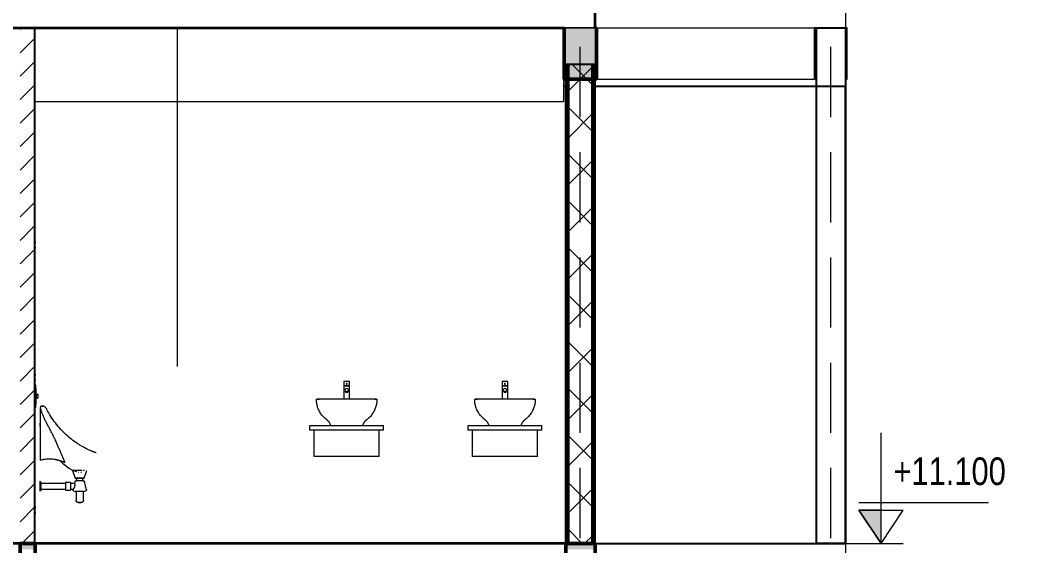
# Model space of a CAD drawing. Header units: millimetres. Extents: x -20510 to 108935, y -243239 to 20306.
# Drawn here: x 74402 to 81289, y -84915 to -81350 of the extents above; entities that cross this region are included whole.
import ezdxf

# ---------------------------------------------------------------- set-up
doc = ezdxf.new("R2010")
doc.units = ezdxf.units.MM
doc.linetypes.add('Hidden', pattern=[714.375, 476.25, -238.125])
for name, color, linetype, lineweight in [('A-DETL', 8, 'Continuous', 9), ('A-DOOR', 2, 'Continuous', 18), ('A-FLOR', 7, 'Continuous', 9), ('A-FLOR-LEVL', 8, 'Continuous', 9), ('A-FLOR-PATT', 8, 'Continuous', 9), ('A-WALL', 7, 'Continuous', 25), ('A-WALL-PATT', 8, 'Continuous', 18), ('P-SANR-FIXT', 3, 'Continuous', 9), ('S-BEAM', 7, 'Continuous', 9), ('S-COLS', 7, 'Continuous', 25), ('S-FNDN', 7, 'Continuous', 9), ('S-GRID', 1, 'Continuous', 9)]:
    doc.layers.add(name, color=color, linetype=linetype, lineweight=lineweight)
doc.styles.add('Arial', font='arial.ttf', dxfattribs={"width": 0.8, "height": 250})
pattern_1 = [(0, (80767.206, -89999.29), (304.8, 76.2), [25.146, -203.454, 25.146, -203.454, -1219.2]), (0, (80767.206, -89999.29), (304.8, 76.2), [-457.2, 25.146, -432.054, 25.146, -203.454, -533.4]), (0, (80767.206, -89999.29), (304.8, 76.2), [-1143, 25.146, -127.254, 25.146, -355.854]), (120, (80881.506, -89961.19), (-218.39114, 225.86454), [25.146, -203.454, 25.146, -203.454, -1219.2]), (120, (80881.506, -89961.19), (-218.39114, 225.86454), [-457.2, 25.146, -432.054, 25.146, -203.454, -533.4]), (120, (80881.506, -89961.19), (-218.39114, 225.86454), [-1143, 25.146, -127.254, 25.146, -355.854]), (240, (80919.606, -89808.79), (-86.40886, -302.06454), [25.146, -203.454, 25.146, -203.454, -1219.2]), (240, (80919.606, -89808.79), (-86.40886, -302.06454), [-457.2, 25.146, -432.054, 25.146, -203.454, -533.4]), (240, (80919.606, -89808.79), (-86.40886, -302.06454), [-1143, 25.146, -127.254, 25.146, -355.854])]

# ---------------------------------------------------------------- blocks, each defined once
blk = doc.blocks.new('CỬA 1 CÁNH EROWINDOW_có ô chết_ - D5_800x2200-V4-MẶT CẮT 4-4')
at = {"layer": 'A-DOOR'}
for p, q in [((9503, 13150), (9500, 13150)), ((9503, 13150), (9500, 13150)), ((9500, 13101.9), (9503, 13101.9)), ((9500, 13101.9), (9503, 13101.9)), ((9503, 13150), (9503, 13140)), ((9503, 13148.7), (9503, 13150)), ((9503, 13111.9), (9503, 13140)), ((9503, 13111.9), (9503, 13101.9)), ((9503, 13101.9), (9503, 13103.2)), ((9503, 12250), (9500, 12250)), ((9503, 12250), (9500, 12250)), ((9500, 12201.9), (9503, 12201.9)), ((9500, 12201.9), (9503, 12201.9)), ((9503, 12250), (9503, 12240)), ((9503, 12248.7), (9503, 12250)), ((9503, 12211.9), (9503, 12240)), ((9503, 12211.9), (9503, 12201.9)), ((9503, 12201.9), (9503, 12203.2)), ((9506, 12175), (9500, 12175)), ((9506, 12155), (9506, 12175)), ((9506, 12155), (9506, 12045)), ((9512.1, 12115), (9506, 12115)), ((9506, 12085), (9512.1, 12085)), ((9512.1, 12100), (9512.1, 12115)), ((9512.1, 12085), (9512.1, 12100)), ((9522.9, 12092.5), (9522.9, 12108.4)), ((9522.9, 12091.3), (9522.9, 12092.4)), ((9522.9, 12091.3), (9522.9, 12092.3)), ((9500, 12025), (9506, 12025)), ((9506, 12025), (9506, 12045)), ((9503, 11350), (9500, 11350)), ((9503, 11350), (9500, 11350)), ((9500, 11301.9), (9503, 11301.9)), ((9500, 11301.9), (9503, 11301.9)), ((9503, 11350), (9503, 11340)), ((9503, 11348.7), (9503, 11350)), ((9503, 11311.9), (9503, 11340)), ((9503, 11311.9), (9503, 11301.9)), ((9503, 11301.9), (9503, 11303.2))]:
    blk.add_line(p, q, dxfattribs=at)
for points in [[(9512.1, 12108.7), (9512.1, 12109.1), (9512.3, 12109.5), (9512.5, 12109.8)], [(9513.1, 12110.9), (9513.6, 12111.6), (9515, 12112.6), (9516.6, 12113), (9517.5, 12113)], [(9513.1, 12089.1), (9513.6, 12088.4), (9515, 12087.4), (9516.6, 12087), (9517.5, 12087)], [(9517.5, 12113), (9518.3, 12113), (9520, 12112.6), (9521.3, 12111.6), (9521.8, 12110.9)], [(9517.5, 12087), (9518.3, 12087), (9520, 12087.4), (9521.3, 12088.4), (9521.8, 12089.1)], [(9522.5, 12109.8), (9522.7, 12109.5), (9522.8, 12109.1), (9522.9, 12108.7)]]:
    blk.add_open_spline(points, degree=3, dxfattribs=at)
blk = doc.blocks.new('M_Concrete-Rectangular-Column - COT200X200-V7-MẶT CẮT 4-4')
at = {"layer": 'S-COLS'}
for p, q in [((14800, 14600), (15000, 14600)), ((14800, 14600), (14800, 11100)), ((15000, 14600), (15000, 11100)), ((15000, 11100), (14800, 11100))]:
    blk.add_line(p, q, dxfattribs=at)
blk = doc.blocks.new('tieu nam2 - tieu nam2-V11-MẶT CẮT 4-4')
at = {"layer": 'P-SANR-FIXT'}
for p, q in [((9537.2, 12015), (9537.2, 11669.3)), ((9541.2, 12015), (9537.2, 12015)), ((9539.2, 12015), (9540.6, 12030.7)), ((9537.2, 11916.7), (9534.6, 11916.7)), ((9534.6, 11916.7), (9534.6, 11906.7)), ((9534.6, 11906.7), (9534.6, 11896.7)), ((9534.6, 11896.7), (9537.2, 11896.7)), ((9537.2, 11669.3), (9537.2, 11664.4)), ((9755.5, 11595.6), (9774.3, 11543.9)), ((9820.8, 11595.6), (9755.5, 11595.6)), ((9837.7, 11595.6), (9831.4, 11595.6)), ((9834.9, 11543.9), (9853.7, 11595.6)), ((9536.2, 11519.5), (9534.6, 11519.5)), ((9534.6, 11519.5), (9534.6, 11456.3)), ((9707.5, 11506.9), (9540.2, 11506.9)), ((9540.2, 11506.9), (9540.2, 11487.9)), ((9742.5, 11513.9), (9707.5, 11513.9)), ((9707.5, 11513.9), (9707.5, 11461.9)), ((9742.5, 11513.9), (9742.5, 11461.9)), ((9769.3, 11506.9), (9742.5, 11506.9)), ((9772.4, 11519.9), (9769.3, 11506.9)), ((9774.3, 11543.9), (9783.5, 11540)), ((9834.9, 11543.9), (9774.3, 11543.9)), ((9783.5, 11540), (9783.5, 11525)), ((9821.7, 11540), (9783.5, 11540)), ((9825.7, 11540), (9821.8, 11540)), ((9825.7, 11540), (9834.9, 11543.9)), ((9825.7, 11525), (9825.7, 11540)), ((9849.9, 11463.4), (9836.9, 11519.9)), ((9534.6, 11456.3), (9536.2, 11456.3)), ((9540.2, 11478.8), (9540.2, 11468.9)), ((9540.2, 11468.9), (9707.5, 11468.9)), ((9707.5, 11461.9), (9742.5, 11461.9)), ((9742.5, 11468.9), (9760.6, 11468.9)), ((9760.6, 11468.9), (9759.3, 11463.4)), ((9762.5, 11457.5), (9774.6, 11453.1)), ((9834.6, 11453.1), (9774.6, 11453.1)), ((9779.6, 11453.1), (9779.6, 11393.1)), ((9829.6, 11393.1), (9829.6, 11453.1)), ((9834.6, 11453.1), (9846.8, 11457.5))]:
    blk.add_line(p, q, dxfattribs=at)
at = {"layer": 'P-SANR-FIXT', "flags": 128}
for points in [[(9784.6, 11585.8), (9757.1, 11595.4), (9727.7, 11612), (9696.6, 11636.4), (9671.5, 11661.3)], [(9794.2, 11582.9), (9796.6, 11583), (9797.5, 11583.1)], [(9811.6, 11583.1), (9813.9, 11583), (9816.2, 11582.9)], [(9536.2, 11519.5), (9536.3, 11519.5), (9536.5, 11519.5), (9536.6, 11519.5), (9536.8, 11519.4), (9537, 11519.4), (9537.1, 11519.4), (9537.3, 11519.3), (9537.4, 11519.3), (9537.6, 11519.2), (9537.7, 11519.2), (9537.9, 11519.1), (9538, 11519), (9538.1, 11519), (9538.3, 11518.9), (9538.4, 11518.8), (9538.5, 11518.7), (9538.7, 11518.6), (9538.8, 11518.5), (9538.9, 11518.4), (9539, 11518.3), (9539.1, 11518.2), (9539.2, 11518), (9539.3, 11517.9), (9539.4, 11517.8), (9539.5, 11517.6), (9539.6, 11517.5), (9539.7, 11517.4), (9539.8, 11517.2), (9539.8, 11517.1), (9539.9, 11516.9), (9539.9, 11516.8), (9540, 11516.6), (9540, 11516.5), (9540.1, 11516.3), (9540.1, 11516.2), (9540.1, 11516), (9540.1, 11515.8), (9540.2, 11515.7), (9540.2, 11515.5), (9540.2, 11515.5)], [(9540.2, 11460.3), (9540.2, 11460.3), (9540.2, 11460.4), (9540.2, 11460.5), (9540.2, 11460.6), (9540.2, 11460.8), (9540.2, 11461.1), (9540.2, 11461.4), (9540.2, 11461.7), (9540.2, 11462), (9540.2, 11462.5), (9540.2, 11462.9), (9540.2, 11463.4), (9540.2, 11463.9), (9540.2, 11464.5), (9540.2, 11465.1), (9540.2, 11465.7), (9540.2, 11466.4), (9540.2, 11467.1), (9540.2, 11467.9), (9540.2, 11468.7), (9540.2, 11469.5), (9540.2, 11470.3), (9540.2, 11471.2), (9540.2, 11472.1), (9540.2, 11473), (9540.2, 11473.9), (9540.2, 11474.9), (9540.2, 11475.9), (9540.2, 11476.9), (9540.2, 11477.9), (9540.2, 11478.9), (9540.2, 11480), (9540.2, 11481), (9540.2, 11482.1), (9540.2, 11483.2), (9540.2, 11484.3), (9540.2, 11485.4), (9540.2, 11486.5), (9540.2, 11487.6), (9540.2, 11488.7), (9540.2, 11489.8), (9540.2, 11490.9), (9540.2, 11492), (9540.2, 11493.1), (9540.2, 11494.2), (9540.2, 11495.2), (9540.2, 11496.3), (9540.2, 11497.3), (9540.2, 11498.4), (9540.2, 11499.4), (9540.2, 11500.4), (9540.2, 11501.3), (9540.2, 11502.3), (9540.2, 11503.2), (9540.2, 11504.1), (9540.2, 11505), (9540.2, 11505.9), (9540.2, 11506.7), (9540.2, 11507.5), (9540.2, 11508.2), (9540.2, 11509), (9540.2, 11509.7), (9540.2, 11510.3), (9540.2, 11510.9), (9540.2, 11511.5), (9540.2, 11512.1), (9540.2, 11512.6), (9540.2, 11513.1), (9540.2, 11513.5), (9540.2, 11513.9), (9540.2, 11514.2), (9540.2, 11514.5), (9540.2, 11514.8), (9540.2, 11515), (9540.2, 11515.2), (9540.2, 11515.3), (9540.2, 11515.4), (9540.2, 11515.5), (9540.2, 11515.5)], [(9540.2, 11515.5), (9540.2, 11515.5), (9540.2, 11515.4), (9540.2, 11515.3), (9540.2, 11515.1), (9540.2, 11514.9), (9540.2, 11514.7), (9540.2, 11514.4), (9540.2, 11514.1), (9540.2, 11513.7), (9540.2, 11513.3), (9540.2, 11512.9), (9540.2, 11512.4), (9540.2, 11511.8), (9540.2, 11511.3), (9540.2, 11510.7), (9540.2, 11510), (9540.2, 11509.3), (9540.2, 11508.6), (9540.2, 11507.9), (9540.2, 11507.1)], [(9772.4, 11519.9), (9772.4, 11520.2), (9772.5, 11520.4), (9772.6, 11520.7), (9772.7, 11520.9), (9772.8, 11521.2), (9772.9, 11521.4), (9773, 11521.6), (9773.1, 11521.8), (9773.3, 11522.1), (9773.4, 11522.3), (9773.6, 11522.5), (9773.8, 11522.7), (9773.9, 11522.9), (9774.1, 11523.1), (9774.3, 11523.3), (9774.5, 11523.4), (9774.7, 11523.6), (9774.9, 11523.8), (9775.1, 11523.9), (9775.4, 11524.1), (9775.6, 11524.2), (9775.8, 11524.3), (9776.1, 11524.4), (9776.3, 11524.5), (9776.5, 11524.6), (9776.8, 11524.7), (9777, 11524.8), (9777.3, 11524.8), (9777.6, 11524.9), (9777.8, 11524.9), (9778.1, 11525), (9778.3, 11525), (9778.6, 11525), (9778.8, 11525)], [(9830.5, 11525), (9830.5, 11525), (9830.4, 11525), (9830.3, 11525), (9830.2, 11525), (9830, 11525), (9829.7, 11525), (9829.5, 11525), (9829.2, 11525), (9828.8, 11525), (9828.4, 11525), (9828, 11525), (9827.6, 11525), (9827.1, 11525), (9826.5, 11525), (9826, 11525), (9825.4, 11525), (9824.7, 11525), (9824.1, 11525), (9823.4, 11525), (9822.6, 11525), (9821.9, 11525), (9821.1, 11525), (9820.3, 11525), (9819.5, 11525), (9818.6, 11525), (9817.7, 11525), (9816.8, 11525), (9815.9, 11525), (9814.9, 11525), (9814, 11525), (9813, 11525), (9812, 11525), (9811, 11525), (9810, 11525), (9809, 11525), (9808, 11525), (9807, 11525), (9805.9, 11525), (9804.9, 11525), (9803.9, 11525), (9802.8, 11525), (9801.8, 11525), (9800.8, 11525), (9799.8, 11525), (9798.7, 11525), (9797.7, 11525), (9796.7, 11525), (9795.8, 11525), (9794.8, 11525), (9793.9, 11525), (9792.9, 11525), (9792, 11525), (9791.1, 11525), (9790.2, 11525), (9789.4, 11525), (9788.6, 11525), (9787.8, 11525), (9787, 11525), (9786.3, 11525), (9785.5, 11525), (9784.9, 11525), (9784.2, 11525), (9783.6, 11525), (9783, 11525), (9782.5, 11525), (9781.9, 11525), (9781.5, 11525), (9781, 11525), (9780.6, 11525), (9780.2, 11525), (9779.9, 11525), (9779.6, 11525), (9779.4, 11525), (9779.2, 11525), (9779, 11525), (9778.9, 11525), (9778.8, 11525), (9778.8, 11525), (9778.8, 11525)], [(9778.8, 11525), (9778.8, 11525), (9778.8, 11525), (9778.9, 11525), (9779.1, 11525), (9779.3, 11525), (9779.5, 11525), (9779.8, 11525), (9780.1, 11525), (9780.4, 11525), (9780.8, 11525), (9781.2, 11525), (9781.7, 11525), (9782.2, 11525), (9782.7, 11525), (9783.3, 11525), (9783.9, 11525)], [(9825.6, 11525), (9826.2, 11525), (9826.8, 11525), (9827.3, 11525), (9827.8, 11525), (9828.2, 11525), (9828.6, 11525), (9829, 11525), (9829.3, 11525), (9829.6, 11525), (9829.9, 11525), (9830.1, 11525), (9830.2, 11525), (9830.4, 11525), (9830.4, 11525), (9830.5, 11525), (9830.5, 11525)], [(9830.5, 11525), (9830.7, 11525), (9831, 11525), (9831.3, 11525), (9831.5, 11524.9), (9831.8, 11524.9), (9832, 11524.8), (9832.3, 11524.7), (9832.6, 11524.7), (9832.8, 11524.6), (9833, 11524.5), (9833.3, 11524.4), (9833.5, 11524.3), (9833.7, 11524.1), (9834, 11524), (9834.2, 11523.9), (9834.4, 11523.7), (9834.6, 11523.5), (9834.8, 11523.4), (9835, 11523.2), (9835.2, 11523), (9835.4, 11522.8), (9835.5, 11522.6), (9835.7, 11522.4), (9835.9, 11522.2), (9836, 11522), (9836.2, 11521.8), (9836.3, 11521.5), (9836.4, 11521.3), (9836.5, 11521.1), (9836.6, 11520.8), (9836.7, 11520.6), (9836.8, 11520.3), (9836.8, 11520.1), (9836.9, 11519.9)], [(9540.2, 11460.3), (9540.2, 11460.1), (9540.1, 11460), (9540.1, 11459.8), (9540.1, 11459.6), (9540.1, 11459.5), (9540, 11459.3), (9540, 11459.2), (9540, 11459), (9539.9, 11458.9), (9539.8, 11458.7), (9539.8, 11458.6), (9539.7, 11458.4), (9539.6, 11458.3), (9539.5, 11458.2), (9539.5, 11458), (9539.4, 11457.9), (9539.3, 11457.8), (9539.2, 11457.6), (9539.1, 11457.5), (9538.9, 11457.4), (9538.8, 11457.3), (9538.7, 11457.2), (9538.6, 11457.1), (9538.5, 11457), (9538.3, 11456.9), (9538.2, 11456.8), (9538, 11456.8), (9537.9, 11456.7), (9537.8, 11456.6), (9537.6, 11456.6), (9537.5, 11456.5), (9537.3, 11456.4), (9537.2, 11456.4), (9537, 11456.4), (9536.8, 11456.3), (9536.7, 11456.3), (9536.5, 11456.3), (9536.4, 11456.3), (9536.2, 11456.3), (9536.2, 11456.3)], [(9540.2, 11469.1), (9540.2, 11468.3), (9540.2, 11467.5), (9540.2, 11466.8), (9540.2, 11466.1), (9540.2, 11465.4), (9540.2, 11464.8), (9540.2, 11464.2), (9540.2, 11463.7), (9540.2, 11463.2), (9540.2, 11462.7), (9540.2, 11462.3), (9540.2, 11461.9), (9540.2, 11461.5), (9540.2, 11461.2), (9540.2, 11461), (9540.2, 11460.7), (9540.2, 11460.6), (9540.2, 11460.4), (9540.2, 11460.3), (9540.2, 11460.3), (9540.2, 11460.3)], [(9762.5, 11457.5), (9762.3, 11457.6), (9762.1, 11457.7), (9761.9, 11457.8), (9761.7, 11457.9), (9761.6, 11458), (9761.4, 11458.1), (9761.2, 11458.2), (9761.1, 11458.3), (9760.9, 11458.5), (9760.8, 11458.6), (9760.6, 11458.7), (9760.5, 11458.9), (9760.4, 11459), (9760.2, 11459.2), (9760.1, 11459.3), (9760, 11459.5), (9759.9, 11459.7), (9759.8, 11459.8), (9759.7, 11460), (9759.6, 11460.2), (9759.5, 11460.4), (9759.5, 11460.6), (9759.4, 11460.8), (9759.3, 11461), (9759.3, 11461.1), (9759.3, 11461.3), (9759.2, 11461.5), (9759.2, 11461.7), (9759.2, 11461.9), (9759.2, 11462.1), (9759.2, 11462.3), (9759.2, 11462.5), (9759.2, 11462.7), (9759.2, 11462.9), (9759.3, 11463.1), (9759.3, 11463.3), (9759.3, 11463.4)], [(9849.9, 11463.4), (9850, 11463.2), (9850, 11463), (9850, 11462.8), (9850.1, 11462.6), (9850.1, 11462.4), (9850.1, 11462.2), (9850.1, 11462), (9850, 11461.8), (9850, 11461.6), (9850, 11461.4), (9850, 11461.2), (9849.9, 11461), (9849.9, 11460.8), (9849.8, 11460.6), (9849.7, 11460.4), (9849.6, 11460.2), (9849.6, 11460.1), (9849.5, 11459.9), (9849.4, 11459.7), (9849.3, 11459.5), (9849.2, 11459.4), (9849, 11459.2), (9848.9, 11459.1), (9848.8, 11458.9), (9848.6, 11458.8), (9848.5, 11458.6), (9848.4, 11458.5), (9848.2, 11458.4), (9848, 11458.2), (9847.9, 11458.1), (9847.7, 11458), (9847.5, 11457.9), (9847.4, 11457.8), (9847.2, 11457.7), (9847, 11457.6), (9846.8, 11457.6), (9846.8, 11457.5)], [(9794.6, 11378.1), (9794, 11378.1), (9793.4, 11378.2), (9792.8, 11378.2), (9792.2, 11378.3), (9791.6, 11378.4), (9791.1, 11378.6), (9790.5, 11378.7), (9789.9, 11378.9), (9789.3, 11379.1), (9788.8, 11379.3), (9788.2, 11379.6), (9787.7, 11379.8), (9787.2, 11380.1), (9786.7, 11380.4), (9786.2, 11380.7), (9785.7, 11381.1), (9785.2, 11381.5), (9784.7, 11381.8), (9784.3, 11382.2), (9783.9, 11382.7), (9783.5, 11383.1), (9783.1, 11383.6), (9782.7, 11384), (9782.3, 11384.5), (9782, 11385), (9781.7, 11385.5), (9781.4, 11386.1), (9781.1, 11386.6), (9780.9, 11387.1), (9780.6, 11387.7), (9780.4, 11388.3), (9780.2, 11388.8), (9780.1, 11389.4), (9780, 11390), (9779.8, 11390.6), (9779.7, 11391.2), (9779.7, 11391.8), (9779.6, 11392.4), (9779.6, 11393), (9779.6, 11393.1)], [(9794.6, 11378.1), (9794.6, 11378.1), (9794.7, 11378.1), (9794.7, 11378.1), (9794.7, 11378.1), (9794.8, 11378.1), (9794.9, 11378.1), (9795, 11378.1), (9795.1, 11378.1), (9795.3, 11378.1), (9795.4, 11378.1), (9795.6, 11378.1), (9795.8, 11378.1), (9795.9, 11378.1), (9796.1, 11378.1), (9796.4, 11378.1), (9796.6, 11378.1), (9796.8, 11378.1), (9797.1, 11378.1), (9797.4, 11378.1), (9797.7, 11378.1), (9797.9, 11378.1), (9798.2, 11378.1), (9798.6, 11378.1), (9798.9, 11378.1), (9799.2, 11378.1), (9799.6, 11378.1), (9799.9, 11378.1), (9800.3, 11378.1), (9800.6, 11378.1), (9801, 11378.1), (9801.4, 11378.1), (9801.8, 11378.1), (9802.1, 11378.1), (9802.5, 11378.1), (9802.9, 11378.1), (9803.3, 11378.1), (9803.7, 11378.1), (9804.1, 11378.1), (9804.5, 11378.1), (9804.9, 11378.1), (9805.3, 11378.1), (9805.7, 11378.1), (9806.1, 11378.1), (9806.5, 11378.1), (9806.9, 11378.1), (9807.3, 11378.1), (9807.7, 11378.1), (9808, 11378.1), (9808.4, 11378.1), (9808.8, 11378.1), (9809.1, 11378.1), (9809.5, 11378.1), (9809.8, 11378.1), (9810.2, 11378.1), (9810.5, 11378.1), (9810.8, 11378.1), (9811.1, 11378.1), (9811.4, 11378.1), (9811.7, 11378.1), (9812, 11378.1), (9812.3, 11378.1), (9812.5, 11378.1), (9812.7, 11378.1), (9813, 11378.1), (9813.2, 11378.1), (9813.4, 11378.1), (9813.6, 11378.1), (9813.7, 11378.1), (9813.9, 11378.1), (9814, 11378.1), (9814.2, 11378.1), (9814.3, 11378.1), (9814.4, 11378.1), (9814.5, 11378.1), (9814.5, 11378.1), (9814.6, 11378.1), (9814.6, 11378.1), (9814.6, 11378.1), (9814.6, 11378.1)], [(9814.6, 11378.1), (9814.6, 11378.1), (9814.6, 11378.1), (9814.5, 11378.1), (9814.5, 11378.1), (9814.4, 11378.1), (9814.3, 11378.1), (9814.2, 11378.1), (9814.1, 11378.1), (9814, 11378.1), (9813.8, 11378.1), (9813.7, 11378.1), (9813.5, 11378.1), (9813.3, 11378.1), (9813.1, 11378.1), (9812.9, 11378.1), (9812.6, 11378.1), (9812.4, 11378.1), (9812.1, 11378.1), (9811.9, 11378.1), (9811.6, 11378.1), (9811.3, 11378.1), (9811, 11378.1), (9810.7, 11378.1), (9810.4, 11378.1), (9810, 11378.1), (9809.7, 11378.1), (9809.3, 11378.1), (9809, 11378.1), (9808.6, 11378.1), (9808.2, 11378.1), (9807.9, 11378.1), (9807.5, 11378.1), (9807.1, 11378.1), (9806.7, 11378.1), (9806.3, 11378.1), (9805.9, 11378.1), (9805.5, 11378.1), (9805.1, 11378.1), (9804.7, 11378.1), (9804.3, 11378.1), (9803.9, 11378.1), (9803.5, 11378.1), (9803.1, 11378.1), (9802.7, 11378.1), (9802.3, 11378.1), (9802, 11378.1), (9801.6, 11378.1), (9801.2, 11378.1), (9800.8, 11378.1), (9800.5, 11378.1), (9800.1, 11378.1), (9799.7, 11378.1), (9799.4, 11378.1), (9799.1, 11378.1), (9798.7, 11378.1), (9798.4, 11378.1), (9798.1, 11378.1), (9797.8, 11378.1), (9797.5, 11378.1), (9797.2, 11378.1), (9797, 11378.1), (9796.7, 11378.1), (9796.5, 11378.1), (9796.3, 11378.1), (9796.1, 11378.1), (9795.9, 11378.1), (9795.7, 11378.1), (9795.5, 11378.1), (9795.3, 11378.1), (9795.2, 11378.1), (9795.1, 11378.1), (9795, 11378.1), (9794.9, 11378.1), (9794.8, 11378.1), (9794.7, 11378.1), (9794.7, 11378.1), (9794.6, 11378.1), (9794.6, 11378.1), (9794.6, 11378.1)], [(9829.6, 11393.1), (9829.6, 11392.5), (9829.6, 11391.9), (9829.5, 11391.3), (9829.4, 11390.7), (9829.3, 11390.1), (9829.2, 11389.6), (9829, 11389), (9828.9, 11388.4), (9828.7, 11387.8), (9828.4, 11387.3), (9828.2, 11386.7), (9827.9, 11386.2), (9827.6, 11385.7), (9827.3, 11385.2), (9827, 11384.7), (9826.7, 11384.2), (9826.3, 11383.7), (9825.9, 11383.2), (9825.5, 11382.8), (9825.1, 11382.4), (9824.6, 11382), (9824.2, 11381.6), (9823.7, 11381.2), (9823.2, 11380.8), (9822.7, 11380.5), (9822.2, 11380.2), (9821.7, 11379.9), (9821.2, 11379.6), (9820.6, 11379.4), (9820.1, 11379.1), (9819.5, 11378.9), (9818.9, 11378.8), (9818.3, 11378.6), (9817.8, 11378.5), (9817.2, 11378.3), (9816.6, 11378.3), (9816, 11378.2), (9815.4, 11378.1), (9814.8, 11378.1), (9814.6, 11378.1)]]:
    blk.add_lwpolyline(points, dxfattribs=at)
at = {"layer": 'P-SANR-FIXT'}
for points, knots in [([(9578.8, 12015), (9577.3, 12017.9), (9574.6, 12021.6), (9570.5, 12025.4), (9567.4, 12027.6), (9564.9, 12029), (9562.8, 12029.9), (9559.8, 12031.1), (9554.9, 12032.3), (9549, 12032.5), (9544.2, 12031.8), (9541.3, 12030.9), (9540.6, 12030.7), (9540.6, 12030.7)], [-1, -1, -1, -1, -0.892857, -0.839286, -0.785714, -0.732143, -0.705357, -0.678571, -0.571429, -0.428571, -0.285714, -0.142857, 0, 0, 0, 0]), ([(9617.6, 11845.4), (9613.6, 11853.3), (9605.6, 11868.9), (9593.6, 11891.9), (9581.8, 11914.4), (9570.7, 11936.3), (9562.2, 11954), (9556.1, 11967.7), (9550.5, 11981.2), (9544.8, 11997.3), (9542.1, 12009.3), (9541.2, 12015)], [0, 0, 0, 0, 0.125, 0.25, 0.375, 0.5, 0.625, 0.6875, 0.75, 0.875, 1, 1, 1, 1]), ([(9915.8, 11714.9), (9915.8, 11714.9), (9915.3, 11715), (9913.2, 11715.8), (9910.2, 11716.9), (9907.1, 11718.1), (9904.6, 11719.1), (9901.7, 11720.2), (9898.5, 11721.5), (9895.1, 11722.8), (9891.4, 11724.3), (9887.5, 11726), (9882, 11728.3), (9871.7, 11732.9), (9855.3, 11740.5), (9834, 11751.5), (9811.8, 11764.1), (9789.2, 11778.3), (9766.8, 11793.7), (9737.6, 11815.9), (9702.6, 11846.3), (9664.5, 11886.1), (9630.7, 11928.4), (9606.6, 11964.7), (9589.8, 11993.7), (9582.3, 12008), (9578.8, 12015)], [-1, -1, -1, -1, -0.975, -0.95, -0.925, -0.9125, -0.9, -0.8875, -0.875, -0.8625, -0.85, -0.8375, -0.825, -0.8, -0.75, -0.7, -0.65, -0.6, -0.55, -0.5, -0.4, -0.3, -0.2, -0.1, -0.05, 0, 0, 0, 0]), ([(9617.9, 11948), (9617.7, 11948.3), (9616.8, 11949.7), (9615.8, 11951.1), (9615.1, 11952.2)], [0.84533896, 0.84533896, 0.84533896, 0.84533896, 0.84782609, 0.85866495, 0.85866495, 0.85866495, 0.85866495]), ([(9615.1, 11952.2), (9615.8, 11951.1), (9616.8, 11949.7), (9617.7, 11948.3), (9617.9, 11948)], [0.14130435, 0.14130435, 0.14130435, 0.14130435, 0.15217391, 0.15465542, 0.15465542, 0.15465542, 0.15465542]), ([(9696.1, 11669.3), (9693, 11676), (9686.8, 11689.7), (9677.9, 11711.4), (9668.9, 11733.7), (9656.2, 11764.1), (9645.9, 11787.1), (9638.8, 11802.4)], [0, 0, 0, 0, 0.166667, 0.333333, 0.5, 0.666667, 1, 1, 1, 1]), ([(9705, 11647.7), (9701.1, 11649.6), (9693.1, 11653.4), (9678.3, 11659.3), (9660.4, 11665), (9646.5, 11668.1), (9639.5, 11669.3)], [0, 0, 0, 0, 0.2, 0.4, 0.7, 1, 1, 1, 1]), ([(9769.3, 11506.9), (9769.4, 11506.9), (9769.4, 11506.7), (9769.6, 11506.2), (9769.7, 11505.7), (9769.9, 11505), (9770.1, 11504.2), (9770.3, 11503.5), (9770.4, 11502.8), (9770.5, 11502.2), (9770.6, 11501.7), (9770.7, 11500.9), (9770.8, 11499.8), (9770.9, 11498.4), (9771, 11497.2), (9771, 11496.2), (9770.9, 11495.1), (9770.8, 11493.3), (9770.5, 11490.5), (9769.8, 11487.8), (9769.2, 11485.8), (9768.8, 11484.8), (9768.6, 11484), (9768.3, 11483.2), (9767.9, 11482.2), (9767.3, 11480.9), (9766.8, 11479.7), (9766.3, 11478.8), (9766, 11478.1), (9765.7, 11477.4), (9765.2, 11476.6), (9764.7, 11475.6), (9764.1, 11474.6), (9763.7, 11473.9), (9763.4, 11473.3), (9763.1, 11472.8), (9762.7, 11472.2), (9762.2, 11471.5), (9761.7, 11470.7), (9761.3, 11470.1), (9761, 11469.5), (9760.7, 11469), (9760.6, 11468.9), (9760.6, 11468.9)], [-1, -1, -1, -1, -0.944444, -0.916667, -0.888889, -0.861111, -0.833333, -0.805556, -0.791667, -0.777778, -0.763889, -0.75, -0.722222, -0.694444, -0.666667, -0.652778, -0.638889, -0.611111, -0.555556, -0.5, -0.472222, -0.458333, -0.444444, -0.430556, -0.416667, -0.388889, -0.361111, -0.347222, -0.333333, -0.319444, -0.305556, -0.277778, -0.25, -0.236111, -0.222222, -0.208333, -0.194444, -0.166667, -0.138889, -0.111111, -0.083333, -0.055556, 0, 0, 0, 0])]:
    blk.add_open_spline(points, degree=3, knots=knots, dxfattribs=at)
for points in [[(9549.3, 12032.3), (9551.1, 12032.4), (9553.3, 12032.3), (9555.7, 12031.9)], [(9650.7, 11903.7), (9649.3, 11905.4), (9647.9, 11907.2), (9646.6, 11908.9)], [(9646.6, 11908.9), (9647.9, 11907.2), (9649.3, 11905.4), (9650.7, 11903.7)], [(9667.8, 11883.6), (9666, 11885.7), (9664.2, 11887.7), (9662.4, 11889.8)], [(9662.4, 11889.8), (9664.2, 11887.7), (9666, 11885.7), (9667.8, 11883.6)], [(9685.1, 11864.9), (9683.4, 11866.7), (9681.7, 11868.5), (9680, 11870.2)], [(9680, 11870.2), (9681.7, 11868.4), (9683.4, 11866.7), (9685.1, 11864.9)], [(9617.6, 11845.4), (9621, 11838.2), (9627.9, 11823.8), (9635.1, 11809.5), (9638.8, 11802.4)], [(9721.7, 11829.9), (9723.9, 11828.1), (9726, 11826.2), (9728.2, 11824.4)], [(9728.2, 11824.4), (9726, 11826.2), (9723.9, 11828.1), (9721.8, 11829.9)], [(9748.8, 11807.5), (9746.3, 11809.5), (9743.9, 11811.4), (9741.4, 11813.3)], [(9741.4, 11813.3), (9743.9, 11811.4), (9746.3, 11809.5), (9748.8, 11807.5)], [(9769.3, 11792.2), (9766.9, 11793.9), (9764.6, 11795.6), (9762.3, 11797.3)], [(9762.3, 11797.3), (9764.6, 11795.6), (9766.9, 11793.9), (9769.3, 11792.2)], [(9837.8, 11749.7), (9835.9, 11750.7), (9834, 11751.7), (9832.1, 11752.7)], [(9832.1, 11752.7), (9834, 11751.7), (9835.9, 11750.7), (9837.8, 11749.7)], [(9559.4, 11669.3), (9555.6, 11668.7), (9548.2, 11667.2), (9540.9, 11665.4), (9537.2, 11664.4)], [(9639.5, 11669.3), (9626.3, 11671.6), (9599.4, 11673.9), (9572.6, 11671.6), (9559.4, 11669.3)], [(9639.5, 11669.3), (9644.9, 11668.4), (9650.2, 11667.3), (9655.4, 11666)], [(9660.3, 11664.7), (9664, 11663.7), (9667.6, 11662.7), (9671.1, 11661.5)], [(9705, 11647.7), (9703.8, 11650.9), (9701.2, 11657.9), (9697.9, 11665.4), (9696.1, 11669.3)]]:
    blk.add_open_spline(points, degree=3, dxfattribs=at)
blk = doc.blocks.new('chau rua tay2 - chau rua tay2-V9-MẶT CẮT 4-4')
at = {"layer": 'P-SANR-FIXT'}
for p, q in [((11595.6, 5000), (11595.6, 4970)), ((11635.6, 5000), (11595.6, 5000)), ((11635.6, 4970), (11595.6, 4970)), ((11595.6, 4968), (11595.6, 4879.8)), ((11635.6, 4968), (11595.6, 4968)), ((11597.6, 4970), (11597.6, 4968)), ((11633.6, 4968), (11633.6, 4970)), ((11635.6, 4970), (11635.6, 5000)), ((11635.6, 4880), (11635.6, 4968)), ((11606.2, 4933.2), (11625, 4933.2)), ((11607.6, 4933.2), (11607.6, 4927.1)), ((11607.6, 4927.1), (11607.9, 4927.1)), ((11607.6, 4927.1), (11623.6, 4927.1)), ((11623.3, 4927.1), (11623.6, 4927.1)), ((11623.6, 4927.1), (11623.6, 4933.2)), ((11365.6, 4700), (11865.6, 4700)), ((11365.6, 4670), (11365.6, 4700)), ((11865.6, 4670), (11865.6, 4700)), ((11865.6, 4670), (11365.6, 4670)), ((11395.6, 4489.9), (11395.6, 4670)), ((11835.6, 4489.9), (11835.6, 4670)), ((11835.6, 4489.9), (11395.6, 4489.9))]:
    blk.add_line(p, q, dxfattribs=at)
at = {"layer": 'P-SANR-FIXT', "flags": 128}
for points in [[(11410.6, 4877), (11410.6, 4877.1), (11410.6, 4877.2), (11410.6, 4877.3), (11410.6, 4877.4), (11410.6, 4877.6), (11410.7, 4877.7), (11410.7, 4877.8), (11410.7, 4877.9), (11410.8, 4878), (11410.8, 4878.1), (11410.9, 4878.2), (11410.9, 4878.3), (11411, 4878.5), (11411, 4878.6), (11411.1, 4878.7), (11411.2, 4878.8), (11411.2, 4878.8), (11411.3, 4878.9), (11411.4, 4879), (11411.5, 4879.1), (11411.6, 4879.2), (11411.7, 4879.3), (11411.8, 4879.3), (11411.9, 4879.4), (11412, 4879.5), (11412.1, 4879.5), (11412.2, 4879.6), (11412.3, 4879.7), (11412.4, 4879.7), (11412.5, 4879.8), (11412.6, 4879.8), (11412.7, 4879.8), (11412.8, 4879.9), (11412.9, 4879.9), (11413.1, 4879.9), (11413.2, 4879.9), (11413.3, 4879.9), (11413.4, 4880), (11413.5, 4880), (11413.6, 4880)], [(11481, 4738.9), (11475.5, 4743), (11470.3, 4747.3), (11465.2, 4751.9), (11460.3, 4756.6), (11455.6, 4761.5), (11451.1, 4766.6), (11446.8, 4771.8), (11442.7, 4777.3), (11438.8, 4782.9), (11435.2, 4788.6), (11431.8, 4794.5), (11428.6, 4800.5), (11425.7, 4806.6), (11423, 4812.9), (11420.6, 4819.2), (11418.4, 4825.7), (11416.5, 4832.2), (11414.8, 4838.8), (11413.5, 4845.5), (11412.3, 4852.2), (11411.5, 4858.9), (11410.9, 4865.7), (11410.6, 4872.5), (11410.6, 4877)], [(11817.6, 4880), (11817.5, 4880), (11817, 4880), (11816.2, 4880), (11815.1, 4880), (11813.6, 4880), (11811.9, 4880), (11809.8, 4880), (11807.4, 4880), (11804.7, 4880), (11801.7, 4880), (11798.4, 4880), (11794.8, 4880), (11790.9, 4880), (11786.8, 4880), (11782.4, 4880), (11777.7, 4880), (11772.7, 4880), (11767.5, 4880), (11762.1, 4880), (11756.4, 4880), (11750.5, 4880), (11744.3, 4880), (11738, 4880), (11731.5, 4880), (11724.8, 4880), (11717.9, 4880), (11710.8, 4880), (11703.6, 4880), (11696.3, 4880), (11688.8, 4880), (11681.2, 4880), (11673.5, 4880), (11665.8, 4880), (11657.9, 4880), (11649.9, 4880), (11642, 4880), (11633.9, 4880), (11625.9, 4880), (11617.8, 4880), (11609.7, 4880), (11601.6, 4880), (11593.6, 4880), (11585.6, 4880), (11577.6, 4880), (11569.7, 4880), (11561.9, 4880), (11554.1, 4880), (11546.5, 4880), (11538.9, 4880), (11531.5, 4880), (11524.3, 4880), (11517.1, 4880), (11510.1, 4880), (11503.3, 4880), (11496.7, 4880), (11490.3, 4880), (11484, 4880), (11478, 4880), (11472.2, 4880), (11466.6, 4880), (11461.3, 4880), (11456.2, 4880), (11451.4, 4880), (11446.8, 4880), (11442.5, 4880), (11438.5, 4880), (11434.7, 4880), (11431.3, 4880), (11428.1, 4880), (11425.2, 4880), (11422.7, 4880), (11420.4, 4880), (11418.5, 4880), (11416.9, 4880), (11415.6, 4880), (11414.6, 4880), (11414, 4880), (11413.6, 4880), (11413.6, 4880)], [(11413.6, 4880), (11413.7, 4880), (11414.2, 4880), (11415, 4880), (11416.2, 4880), (11417.6, 4880), (11419.4, 4880), (11421.4, 4880), (11423.8, 4880), (11426.5, 4880), (11429.5, 4880), (11431.1, 4880)], [(11820.6, 4877), (11820.5, 4870.2), (11820.1, 4863.4), (11819.5, 4856.6), (11818.5, 4849.9), (11817.3, 4843.2), (11815.8, 4836.5), (11814.1, 4830), (11812.1, 4823.5), (11809.8, 4817.1), (11807.3, 4810.7), (11804.6, 4804.5), (11801.6, 4798.4), (11798.3, 4792.5), (11794.8, 4786.6), (11791.1, 4780.9), (11787.2, 4775.4), (11783, 4770), (11778.6, 4764.8), (11774, 4759.8), (11769.3, 4754.9), (11764.3, 4750.3), (11759.2, 4745.8), (11753.8, 4741.6), (11750.3, 4738.9)], [(11807.5, 4880), (11808.5, 4880), (11810.8, 4880), (11812.7, 4880), (11814.3, 4880), (11815.6, 4880), (11816.6, 4880), (11817.3, 4880), (11817.6, 4880), (11817.6, 4880)], [(11817.6, 4880), (11817.8, 4880), (11817.9, 4879.9), (11818, 4879.9), (11818.1, 4879.9), (11818.2, 4879.9), (11818.4, 4879.9), (11818.5, 4879.8), (11818.6, 4879.8), (11818.7, 4879.8), (11818.8, 4879.7), (11818.9, 4879.7), (11819, 4879.6), (11819.1, 4879.6), (11819.2, 4879.5), (11819.3, 4879.4), (11819.4, 4879.4), (11819.5, 4879.3), (11819.6, 4879.2), (11819.7, 4879.1), (11819.8, 4879), (11819.9, 4879), (11820, 4878.9), (11820, 4878.8), (11820.1, 4878.7), (11820.2, 4878.6), (11820.2, 4878.5), (11820.3, 4878.4), (11820.3, 4878.3), (11820.4, 4878.2), (11820.4, 4878), (11820.5, 4877.9), (11820.5, 4877.8), (11820.6, 4877.7), (11820.6, 4877.6), (11820.6, 4877.5), (11820.6, 4877.4), (11820.6, 4877.2), (11820.6, 4877.1), (11820.6, 4877), (11820.6, 4877)], [(11507.1, 4700), (11506.4, 4702.6), (11505.6, 4705.2), (11504.7, 4707.8), (11503.7, 4710.3), (11502.6, 4712.8), (11501.4, 4715.2), (11500.1, 4717.6), (11498.7, 4719.9), (11497.3, 4722.2), (11495.7, 4724.4), (11494, 4726.5), (11492.3, 4728.6), (11490.5, 4730.6), (11488.6, 4732.6), (11486.6, 4734.4), (11484.5, 4736.2), (11482.4, 4737.9), (11481, 4738.9)], [(11750.3, 4738.9), (11748.1, 4737.3), (11746, 4735.6), (11744, 4733.8), (11742, 4731.9), (11740.1, 4730), (11738.3, 4727.9), (11736.6, 4725.8), (11735, 4723.7), (11733.5, 4721.4), (11732, 4719.1), (11730.6, 4716.8), (11729.4, 4714.4), (11728.2, 4712), (11727.1, 4709.5), (11726.2, 4706.9), (11725.3, 4704.4), (11724.6, 4701.8), (11724.1, 4700)]]:
    blk.add_lwpolyline(points, dxfattribs=at)
at = {"layer": 'P-SANR-FIXT'}
for centre, radius, start, end in [((11615.6, 4983.3), 3, 0, 180), ((11615.6, 4983.3), 3, 180, 0), ((11615.6, 4940.6), 12, 0, 180), ((11615.6, 4940.6), 12, 180, 218.49898), ((11615.6, 4940.6), 12, 218.49898, 229.60132), ((11615.6, 4940.6), 12, 310.39861, 321.50102), ((11615.6, 4940.6), 12, 321.50102, 0)]:
    blk.add_arc(centre, radius, start, end, dxfattribs=at)
blk = doc.blocks.new('Level - 000_-1742766-MẶT CẮT 4-4')
at = {"layer": 'A-FLOR-LEVL'}
blk.add_hatch(color=256, dxfattribs=at).paths.add_polyline_path([(-15698.6, 4125), (-15698.6, 3900), (-15548.6, 4125)])
for p, q in [((-15698.6, 3900), (-15698.6, 4650)), ((-15548.6, 4177.2), (-16427.5, 4177.2)), ((-15698.6, 3900), (-15848.6, 4125)), ((-15548.6, 4125), (-15848.6, 4125)), ((-15698.6, 3900), (-15548.6, 4125)), ((-15698.6, 4125), (-15548.6, 4125)), ((-15548.6, 4125), (-15698.6, 3900)), ((-15698.6, 3900), (-15698.6, 4125)), ((-15548.6, 3900), (-15848.6, 3900))]:
    blk.add_line(p, q, dxfattribs=at)

msp = doc.modelspace()

# ---------------------------------------------------------------- hatches: boundary and pattern name
at = {"layer": 'A-FLOR-PATT'}
h = msp.add_hatch(color=256, dxfattribs=at)
h.paths.add_polyline_path([(72210.4, -84940), (72902.6, -84940), (72902.6, -84900), (64901.8, -84900), (64901.8, -84940), (70904.7, -84940)])
h.paths.add_polyline_path([(78249.1, -84940), (78300.1, -84940), (78300.1, -84900), (78100.9, -84900), (78100.9, -84940), (78167.5, -84940)])
h.paths.add_polyline_path([(74501.7, -84940), (74501.7, -84900), (74401.7, -84900), (74401.7, -84940), (74495.3, -84940)])
at = {"layer": 'A-WALL-PATT', "lineweight": 18}
h = msp.add_hatch(dxfattribs=at)
h.set_pattern_fill('FP_1', color=256, style=0, pattern_type=2)
h.set_pattern_definition([(45, (80767.21, -89999.29), (-79.5495, 79.5495), [])])
h.paths.add_polyline_path([(74500, -84900), (74500, -81400), (74400, -81400), (74400, -84900), (74495.3, -84900)])
h = msp.add_hatch(dxfattribs=at)
h.set_pattern_fill('FP_2', color=256, style=0, pattern_type=2)
h.set_pattern_definition(pattern_1)
h.paths.add_polyline_path([(78115, -84900), (78115, -81650), (78100, -81650), (78100, -84900)])
h = msp.add_hatch(dxfattribs=at)
h.set_pattern_fill('FP_3', color=256, style=0, pattern_type=2)
h.set_pattern_definition([(45, (80767.2, -89999.3), (-159.099, 159.099), []), (135, (80767.2, -89999.3), (-159.099, -159.099), [])])
h.paths.add_polyline_path([(78249.1, -84900), (78285, -84900), (78285, -81650), (78115, -81650), (78115, -84900)])
h = msp.add_hatch(dxfattribs=at)
h.set_pattern_fill('FP_2', color=256, style=0, pattern_type=2)
h.set_pattern_definition(pattern_1)
h.paths.add_polyline_path([(78300, -84900), (78300, -81650), (78285, -81650), (78285, -84900)])
at = {"layer": 'S-BEAM'}
msp.add_hatch(color=256, dxfattribs=at).paths.add_polyline_path([(78310, -81750), (78310, -81400), (78090, -81400), (78090, -81750), (78300, -81750)])

# ---------------------------------------------------------------- linework, layer by layer
at = {"layer": 'A-DETL'}
msp.add_line((75466.3, -81400), (75466.3, -83700), dxfattribs=at)
at = {"layer": 'A-FLOR', "color": 250, "lineweight": 50}
for p, q in [((74501.7, -84900), (74401.7, -84900)), ((74401.7, -84900), (74401.7, -85050)), ((74501.7, -85050), (74501.7, -84900)), ((78300.1, -84900), (78100.9, -84900)), ((78100.9, -84900), (78100.9, -85050)), ((78300.1, -85050), (78300.1, -84900))]:
    msp.add_line(p, q, dxfattribs=at)
at = {"layer": 'A-FLOR-LEVL', "linetype": 'Hidden'}
msp.add_line((58540.6, -84900), (80240, -84900), dxfattribs=at)
at = {"layer": 'A-WALL', "lineweight": 25}
for p, q in [((74500, -84900), (74500, -81400)), ((78100, -81650), (78100, -84900)), ((78300, -81650), (78100, -81650)), ((78300, -84900), (78300, -81650))]:
    msp.add_line(p, q, dxfattribs=at)
at = {"layer": 'A-WALL', "lineweight": 50}
for p, q in [((78115, -84900), (78115, -81650)), ((78285, -84900), (78285, -81650))]:
    msp.add_line(p, q, dxfattribs=at)
at = {"layer": 'A-WALL'}
for p, q in [((78100, -81800), (78087.3, -81800)), ((80000, -81800), (78300, -81800)), ((80000, -84900), (80000, -81800)), ((78300.1, -84900), (80000, -84900))]:
    msp.add_line(p, q, dxfattribs=at)
at = {"layer": 'S-BEAM'}
for p, q in [((78087.3, -81400), (78087.3, -81900)), ((78300, -81400), (78090, -81400)), ((78312.7, -81750), (78312.7, -81400)), ((78312.7, -81400), (79787.3, -81400)), ((79787.3, -81400), (79787.3, -81750)), ((79800, -81400), (79790, -81400)), ((79790, -81400), (79790, -81750)), ((80010, -81400), (80000, -81400)), ((80010, -81750), (80010, -81400)), ((78312.7, -81750), (79787.3, -81750)), ((79790, -81750), (79800, -81750)), ((80000, -81750), (80010, -81750)), ((74500, -81900), (78087.3, -81900))]:
    msp.add_line(p, q, dxfattribs=at)
at = {"layer": 'S-BEAM', "lineweight": 50}
for p, q in [((78090, -81400), (78090, -81750)), ((78310, -81400), (78300, -81400)), ((78310, -81750), (78310, -81400)), ((78090, -81750), (78310, -81750))]:
    msp.add_line(p, q, dxfattribs=at)
at = {"layer": 'S-FNDN', "lineweight": 35}
for p, q in [((78300, -81400), (78300, -81300)), ((72910, -81400), (78090, -81400)), ((78100.9, -84900), (64900, -84900)), ((78300, -85000), (78300, -84900))]:
    msp.add_line(p, q, dxfattribs=at)
at = {"layer": 'S-FNDN'}
for p, q in [((80000, -81300), (80000, -81400)), ((78090, -81400), (78300, -81400)), ((78312.7, -81400), (78310, -81400)), ((79790, -81400), (79787.3, -81400)), ((80000, -84900), (80000, -85000))]:
    msp.add_line(p, q, dxfattribs=at)
at = {"layer": 'S-GRID', "linetype": 'Hidden'}
for p, q in [((78200, -99151.5), (78200, -73585.4)), ((79900, -99151.5), (79900, -73585.4))]:
    msp.add_line(p, q, dxfattribs=at)

# ---------------------------------------------------------------- block references
at = {"layer": 'A-DOOR'}
msp.add_blockref('CỬA 1 CÁNH EROWINDOW_có ô chết_ - D5_800x2200-V4-MẶT CẮT 4-4', (65000, -96000), dxfattribs=at)
at = {"layer": 'A-FLOR-LEVL', "extrusion": (0, 0, -1)}
msp.add_blockref('Level - 000_-1742766-MẶT CẮT 4-4', (-64541.4, -88800), dxfattribs=at)
at = {"layer": 'P-SANR-FIXT'}
for name, p in [('chau rua tay2 - chau rua tay2-V9-MẶT CẮT 4-4', (65000, -88800)), ('chau rua tay2 - chau rua tay2-V9-MẶT CẮT 4-4', (66073.5, -88800)), ('tieu nam2 - tieu nam2-V11-MẶT CẮT 4-4', (65000, -96000))]:
    msp.add_blockref(name, p, dxfattribs=at)
at = {"layer": 'S-COLS'}
msp.add_blockref('M_Concrete-Rectangular-Column - COT200X200-V7-MẶT CẮT 4-4', (65000, -96000), dxfattribs=at)

# ---------------------------------------------------------------- next in the draw order: texts
at = {"layer": 'A-FLOR-LEVL', "insert": (80323.4, -84316), "char_height": 187.5, "width": 918.734, "attachment_point": 1, "style": 'Arial', "bg_fill": 3, "box_fill_scale": 1.25, "bg_fill_color": 9, "bg_fill_true_color": 13158600, "bg_fill_transparency": 0}
msp.add_mtext('+11.100', dxfattribs=at)

# ---------------------------------------------------------------- next in the draw order: texts
msp.add_mtext('+11.100', dxfattribs=at)

doc.saveas('drawing.dxf')
